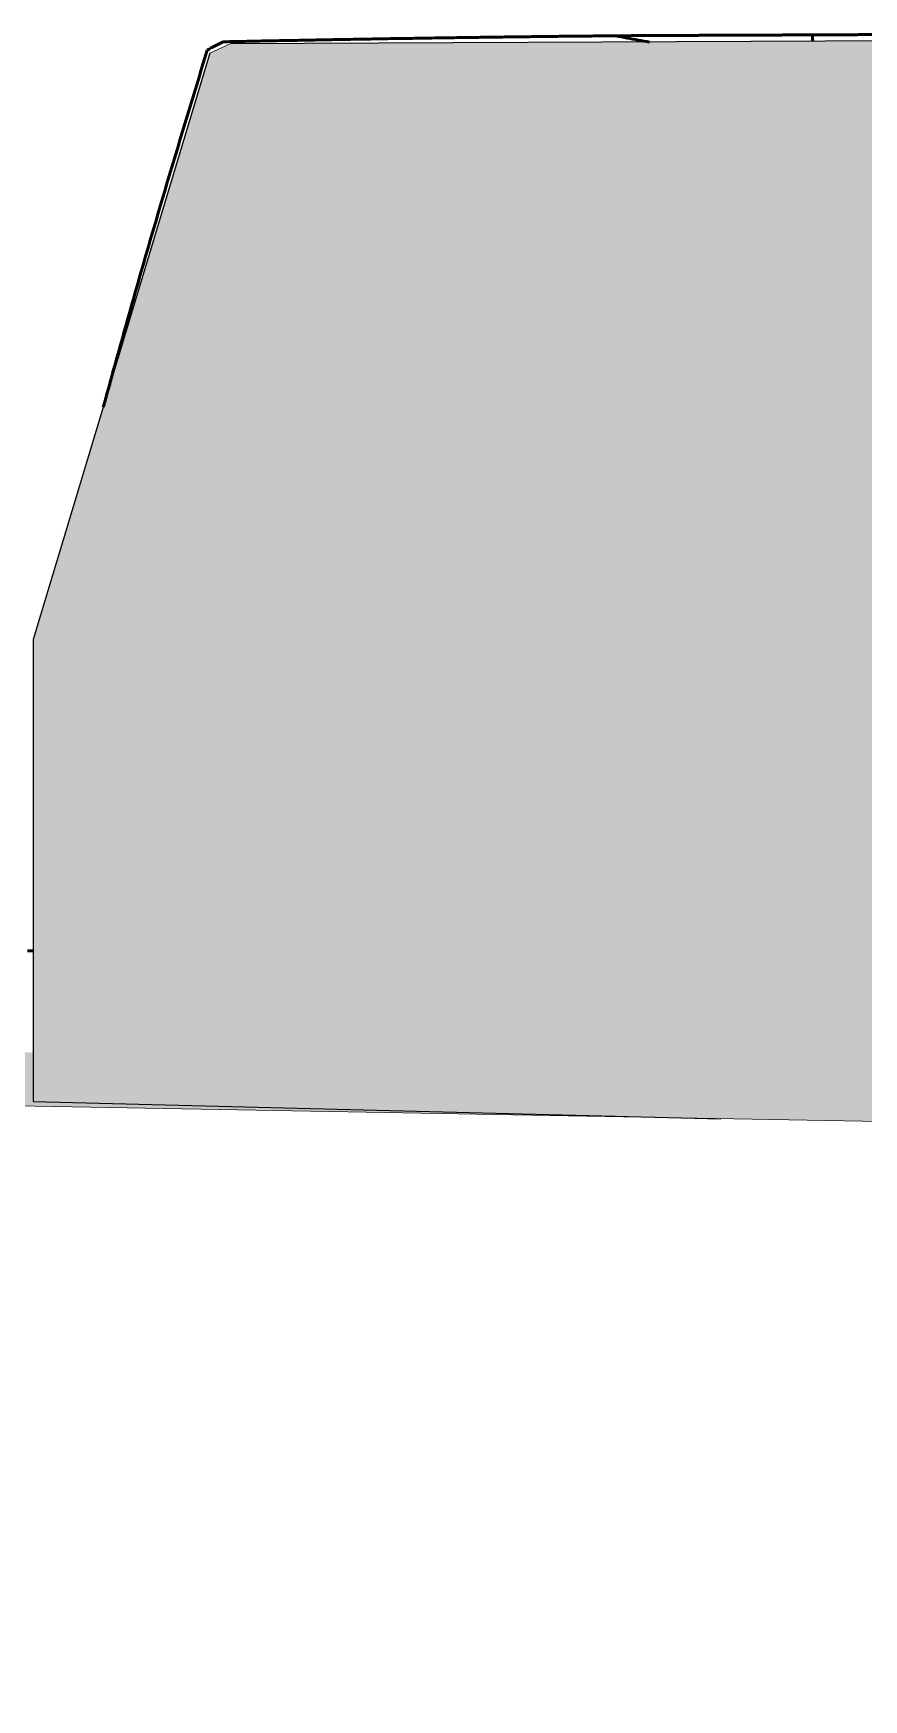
# Model space of a CAD drawing. Header units: metres. Extents: x 0.7 to 65.6, y 3.4 to 27.5.
# Drawn here: x 17.494 to 19.061, y 20.511 to 23.656 of the extents above; entities that cross this region are included whole.
import ezdxf

# ---------------------------------------------------------------- set-up
doc = ezdxf.new("R2010")
doc.units = ezdxf.units.M
for name, color, linetype, lineweight in [('A-DETL', 7, 'Continuous', 13), ('A-DETL-GENF', 7, 'Continuous', 9), ('A-FLOR', 7, 'Continuous', 50), ('S-BEAM', 7, 'Continuous', 50)]:
    doc.layers.add(name, color=color, linetype=linetype, lineweight=lineweight)

msp = doc.modelspace()

# ---------------------------------------------------------------- hatches: boundary and pattern name
at = {"layer": 'A-DETL-GENF', "true_color": 0xc0c0c0}
msp.add_hatch(color=9, dxfattribs=at).paths.add_polyline_path([(19.8085, 21.596), (19.8126, 21.596), (19.8126, 21.876), (19.8085, 21.876), (19.8085, 23.6445), (17.8651, 23.6362), (17.8269, 23.6183), (17.4939, 22.5118), (17.4939, 21.6398), (18.828, 21.6069), (19.4201, 21.596), (19.8003, 21.596)])
at = {"layer": 'S-BEAM', "lineweight": 5, "true_color": 0xc0c0c0}
h = msp.add_hatch(color=9, dxfattribs=at)
h.paths.add_polyline_path([(19.7805, 19.8003), (19.7804, 21.596), (19.5519, 21.596), (19.5519, 21.5936), (19.6814, 21.5913), (19.6814, 19.9021), (8.0037, 20.1153), (8.0037, 20.0154), (19.78, 19.8003)])
h.paths.add_polyline_path([(18.7913, 21.6075), (17.4939, 21.6398), (17.4939, 21.7324), (8.0037, 21.9057), (8.0037, 21.8045), (17.8651, 21.6244)])

# ---------------------------------------------------------------- linework, layer by layer
at = {"layer": 'A-DETL', "lineweight": 25}
for p, q in [((17.8269, 23.6183), (17.4939, 22.5118)), ((19.8085, 23.6445), (17.8651, 23.6362)), ((17.4939, 22.5118), (17.4939, 22.2816)), ((17.4939, 22.2816), (17.4939, 21.6398)), ((17.4939, 21.6398), (18.7913, 21.6075))]:
    msp.add_line(p, q, dxfattribs=at)
at = {"layer": 'A-DETL', "lineweight": 18}
msp.add_line((17.8651, 23.6362), (17.8269, 23.6183), dxfattribs=at)
at = {"layer": 'A-DETL', "lineweight": 9}
msp.add_line((19.6814, 21.5913), (5.4047, 21.852), dxfattribs=at)
at = {"layer": 'A-FLOR'}
for p, q in [((18.9644, 23.6409), (18.9636, 23.6528)), ((17.4829, 21.9246), (17.4939, 21.9244))]:
    msp.add_line(p, q, dxfattribs=at)
at = {"layer": 'A-FLOR', "flags": 128}
msp.add_lwpolyline([(18.9636, 23.6528), (18.964, 23.6455), (18.9643, 23.6409)], dxfattribs=at)
at = {"layer": 'A-FLOR'}
for points, knots in [([(18.5927, 23.6512), (18.5806, 23.6511), (18.5563, 23.6508), (18.5256, 23.6505), (18.5008, 23.6503), (18.4821, 23.6501), (18.4633, 23.6498), (18.4446, 23.6496), (18.4258, 23.6494), (18.407, 23.6492), (18.3883, 23.6489), (18.3697, 23.6487), (18.3516, 23.6484), (18.3277, 23.6481), (18.2978, 23.6477), (18.2602, 23.6471), (18.2225, 23.6465), (18.1855, 23.646), (18.1486, 23.6454), (18.1111, 23.6447), (18.0737, 23.6441), (18.0374, 23.6434), (18.0012, 23.6427), (17.9695, 23.6421), (17.9441, 23.6417), (17.9253, 23.6413), (17.9068, 23.6409), (17.8822, 23.6404), (17.8641, 23.6401), (17.852, 23.6398)], [0, 0, 0, 0, 0.05, 0.1, 0.125, 0.15, 0.175, 0.2, 0.225, 0.25, 0.275, 0.3, 0.325, 0.35, 0.4, 0.45, 0.5, 0.55, 0.6, 0.65, 0.7, 0.75, 0.8, 0.85, 0.875, 0.9, 0.925, 0.95, 1, 1, 1, 1]), ([(18.5927, 23.6512), (18.5934, 23.6512), (18.5957, 23.6512), (18.6015, 23.6512), (18.6094, 23.6513), (18.6183, 23.6513), (18.6266, 23.6514), (18.6346, 23.6514), (18.6419, 23.6515), (18.6483, 23.6515), (18.6529, 23.6515), (18.6561, 23.6515), (18.6582, 23.6515), (18.6602, 23.6516), (18.6632, 23.6516), (18.6673, 23.6516), (18.6749, 23.6516), (18.6835, 23.6517), (18.6926, 23.6517), (18.6982, 23.6517), (18.7025, 23.6518), (18.7069, 23.6518), (18.7114, 23.6518), (18.716, 23.6518), (18.7218, 23.6519), (18.7287, 23.6519), (18.7388, 23.6519), (18.7488, 23.652), (18.7578, 23.652), (18.7641, 23.652), (18.769, 23.6521), (18.7727, 23.6521), (18.7765, 23.6521), (18.7815, 23.6521), (18.788, 23.6522), (18.795, 23.6522), (18.8025, 23.6522), (18.8108, 23.6522), (18.82, 23.6523), (18.8289, 23.6523), (18.8377, 23.6524), (18.846, 23.6524), (18.8538, 23.6524), (18.8622, 23.6524), (18.8711, 23.6525), (18.8802, 23.6525), (18.8894, 23.6526), (18.8987, 23.6526), (18.9113, 23.6526), (18.9238, 23.6527), (18.9359, 23.6527), (18.9449, 23.6528), (18.954, 23.6528), (18.9602, 23.6528), (18.9634, 23.6528), (18.9636, 23.6528)], [-0.03411079, -0.03411079, -0.03411079, -0.03411079, -0.03405762, -0.03393555, -0.03369141, -0.03344727, -0.03320312, -0.03295898, -0.03271484, -0.0324707, -0.03222656, -0.03210449, -0.03198242, -0.03186035, -0.03173828, -0.03149414, -0.03125, -0.03076172, -0.03051758, -0.03039551, -0.03027344, -0.03015137, -0.0300293, -0.02990723, -0.02978516, -0.02954102, -0.02929688, -0.02880859, -0.02856445, -0.02832031, -0.02807617, -0.0279541, -0.02783203, -0.02758789, -0.02734375, -0.02709961, -0.02685547, -0.02661133, -0.02636719, -0.02612305, -0.02587891, -0.02563477, -0.02539062, -0.02514648, -0.02490234, -0.0246582, -0.02441406, -0.02416992, -0.02392578, -0.0234375, -0.02319336, -0.02294922, -0.02270508, -0.02246094, -0.02245098, -0.02245098, -0.02245098, -0.02245098]), ([(18.6565, 23.6393), (18.6496, 23.6405), (18.6295, 23.6439), (18.6075, 23.6482), (18.5927, 23.6512)], [0.2170996, 0.2170996, 0.2170996, 0.2170996, 0.5, 1, 1, 1, 1]), ([(18.9636, 23.6528), (18.9712, 23.6529), (18.9863, 23.653), (19.0059, 23.6531), (19.0218, 23.6531), (19.0337, 23.6532), (19.0455, 23.6532), (19.061, 23.6533), (19.0788, 23.6534), (19.0989, 23.6535), (19.1161, 23.6536), (19.131, 23.6537), (19.1468, 23.6537), (19.1677, 23.6539), (19.1888, 23.654), (19.2047, 23.654), (19.2198, 23.6541), (19.2373, 23.6542), (19.2577, 23.6543), (19.279, 23.6544), (19.3023, 23.6545), (19.3264, 23.6546), (19.3506, 23.6548), (19.374, 23.6549), (19.3969, 23.655), (19.4195, 23.6551), (19.4419, 23.6552), (19.4645, 23.6553), (19.4874, 23.6554), (19.5179, 23.6556), (19.5407, 23.6557), (19.5559, 23.6558)], [-1, -1, -1, -1, -0.961538, -0.923077, -0.903846, -0.884615, -0.865385, -0.846154, -0.807692, -0.769231, -0.730769, -0.711538, -0.692308, -0.653846, -0.615385, -0.596154, -0.576923, -0.538462, -0.5, -0.461538, -0.423077, -0.384615, -0.346154, -0.307692, -0.269231, -0.230769, -0.192308, -0.153846, -0.115385, -0.076923, 0, 0, 0, 0]), ([(17.8221, 23.6242), (17.8088, 23.5805), (17.7824, 23.4932), (17.7494, 23.384), (17.7236, 23.2965), (17.7044, 23.2308), (17.6857, 23.165), (17.661, 23.0772), (17.6411, 23.0055), (17.6274, 22.9558), (17.6258, 22.9501)], [0, 0, 0, 0, 0.1111111, 0.2222222, 0.2777778, 0.3333333, 0.3888889, 0.4444444, 0.5555556, 0.5699534, 0.5699534, 0.5699534, 0.5699534])]:
    msp.add_open_spline(points, degree=3, knots=knots, dxfattribs=at)
msp.add_open_spline([(17.852, 23.6398), (17.847, 23.6372), (17.8371, 23.632), (17.8271, 23.6268), (17.8221, 23.6242)], degree=3, dxfattribs=at)

doc.saveas('drawing.dxf')
